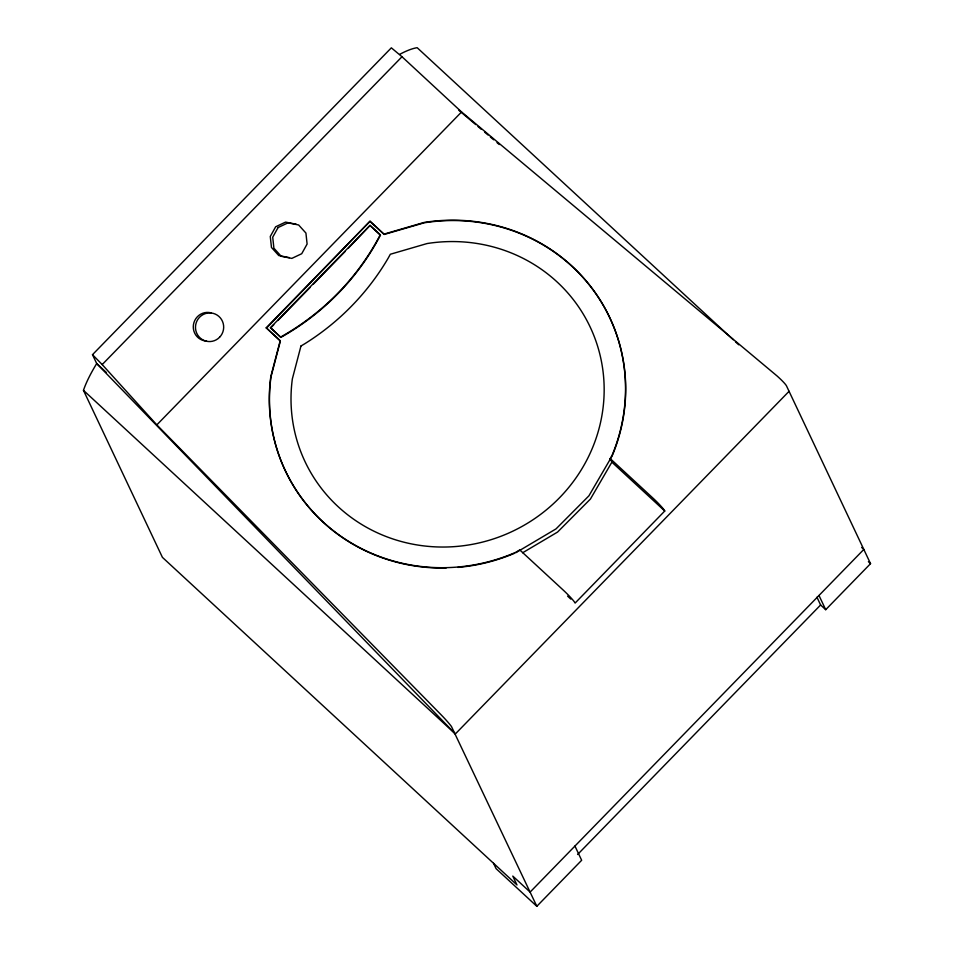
<?xml version="1.0" encoding="UTF-8"?>
<svg xmlns="http://www.w3.org/2000/svg" width="954" height="954" viewBox="0 0 954 954"><rect width="100%" height="100%" fill="white"/><g stroke="black" fill="none" stroke-linecap="round" stroke-linejoin="round"><path stroke-width="1.43" d="M266.238 327.794L280.202 340.697L270.817 376.52A179.352 172.483 -25.3 0 0 515.625 552.378L519.763 549.921L563.242 590.097A14.346 1.419 44.2 0 1 569.788 596.572L571.983 598.957A14.346 1.419 44.2 0 1 575.107 603.071L664.759 511.01A14.346 1.419 44.2 0 0 661.635 506.908L659.441 504.511A14.346 1.419 44.2 0 0 652.894 498.048L610.202 458.6L611.991 455.523A179.352 172.483 -25.3 0 0 424.113 222.437L383.997 234.112L370.045 221.221L266.238 327.794L280.369 341.055L270.984 376.866A179.352 172.483 -25.3 0 0 424.387 567.177M610.202 458.6L611.884 462.153L590.431 499.037L557.565 532.07L522.685 552.748M789.065 391.307L455.356 733.948L96.7 363.557L92.502 354.673L391.343 47.831L401.992 56.739L461.569 111.964L777.009 375.924A14.346 1.598 41.6 0 1 786.537 385.976L870.537 563.659L825.711 609.689L820.619 604.979L816.946 597.228M574.94 846.055L581.654 860.269L536.828 906.3L451.457 726.507A14.346 1.24 46.9 0 0 441.463 715.166L156.826 424.876L102.197 364.571L401.992 56.739M156.826 424.876L461.569 111.964M266.404 328.152L370.045 221.221M270.483 327.627L370.092 225.347L380.443 235.113A244.51 235.161 -25.3 0 1 280.834 337.394L270.483 327.627L280.834 337.394M270.65 327.985L273.762 324.789M277.912 320.52L310.074 287.5M313.186 284.304L345.36 251.272M348.472 248.076L370.092 225.347M577.599 854.498L820.619 604.979M515.792 552.736L556.051 528.874L588.916 495.83L612.158 455.881A179.352 172.483 -25.3 0 0 424.28 222.795L384.164 234.469L370.212 221.566M296.181 224.226L285.556 222.115L275.658 226.79L270.28 236.461L271.461 247.444L278.759 255.541L289.384 257.652M458.838 110.282L475.748 124.604M477.978 126.5L481.341 129.35M484.704 132.189L488.066 135.039M490.308 136.935L493.659 139.785M497.022 142.635L499.264 144.531M733.28 339.767L417.172 47.7A112.417 28.715 -47.3 0 0 399.714 54.354M735.462 341.782L738.742 344.811M861.653 547.441L863.811 549.444L530.114 892.085L512.787 876.082L516.996 884.966L162.418 557.363L83.463 390.341A112.417 28.715 -47.3 0 1 96.7 363.557L106.431 372.549M868.39 561.679L870.537 563.659M370.259 225.704L380.443 235.113M611.884 462.153L664.759 511.01M567.594 596.131L570.814 599.1M83.463 390.341L455.356 733.948M536.828 906.3L496.08 868.641L493.552 863.31M92.502 354.673L102.197 364.571M818.985 595.475L825.711 609.689M206.541 341.043A14.346 14.024 -73.1 0 1 193.459 324.622A14.346 14.024 -73.1 0 1 211.001 312.852M514.456 553.308A179.352 172.483 -25.3 0 1 457.872 567.391M446.162 568.012A179.352 172.483 -25.3 0 1 425.818 567.32M380.276 234.756A244.51 235.161 -25.3 0 1 280.667 337.036M300.963 346.016L292.353 378.881A157.648 151.626 -25.3 0 0 440.748 547.024A157.648 151.626 -25.3 0 0 604.013 383.019A157.648 151.626 -25.3 0 0 427.094 243.544L390.341 254.253L388.206 258.105A244.51 235.161 -25.3 0 1 304.815 343.726L300.963 346.016M278.103 227.529L272.713 237.2L273.893 248.183L281.191 256.28L291.829 258.391L301.726 253.716L307.105 244.045L305.924 233.062L298.626 224.965L288.001 222.854L278.103 227.529M219.563 337.287A14.346 14.095 -77.2 0 0 213.219 313.365A14.346 14.095 -77.2 0 0 195.964 331.074A14.346 14.095 -77.2 0 0 219.563 337.287"/></g></svg>
